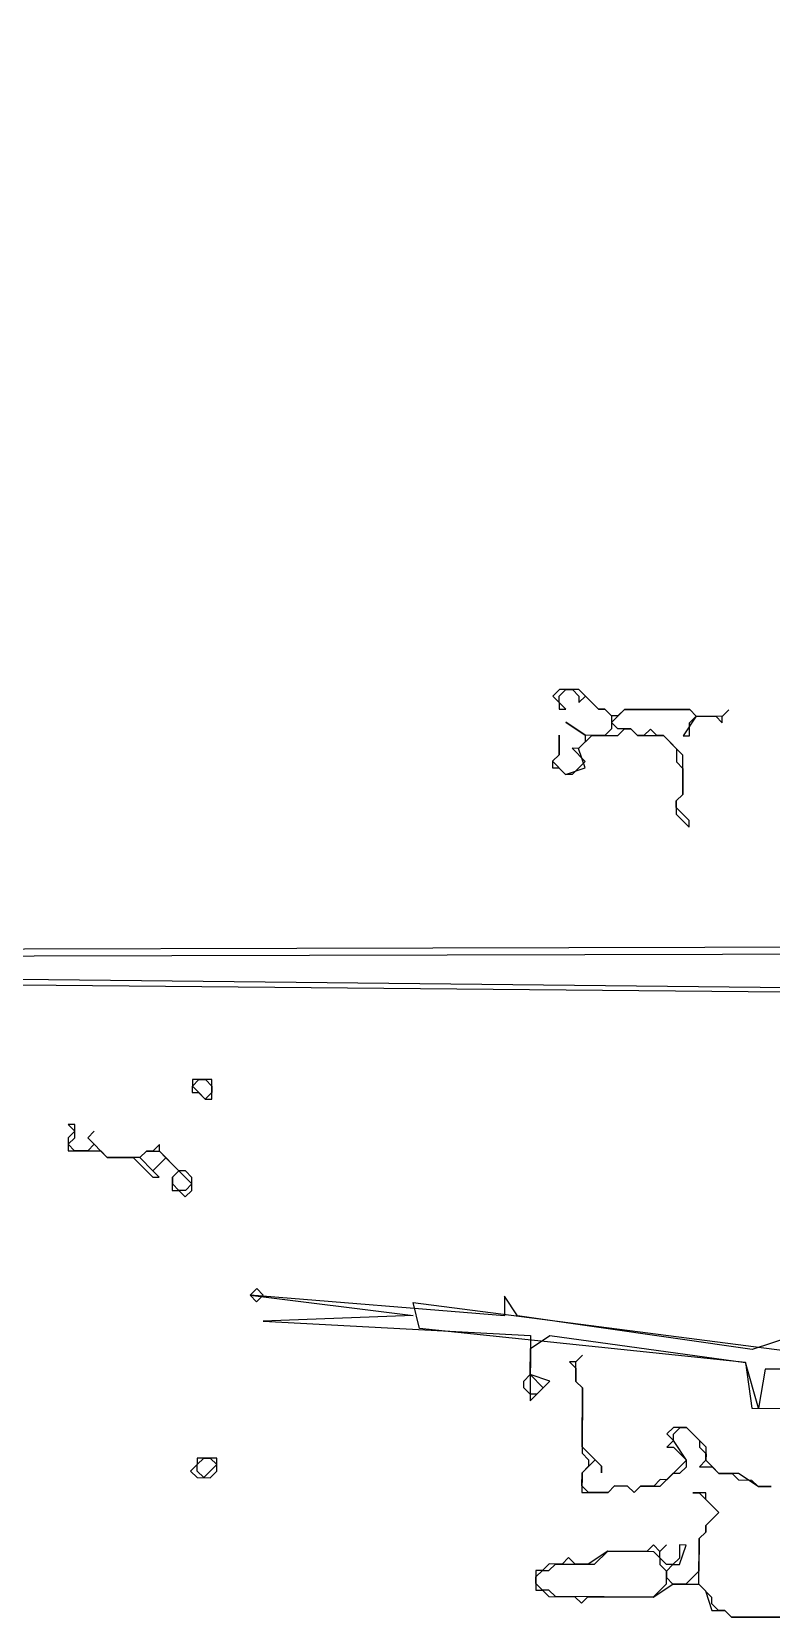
# Model space of a CAD drawing. Header units: inches. Extents: x 0 to 116, y 0 to 63.
# Drawn here: x 27.21 to 34.06, y 2.34 to 17.01 of the extents above; entities that cross this region are included whole.
import ezdxf

# ---------------------------------------------------------------- set-up
doc = ezdxf.new("R2010")
doc.units = ezdxf.units.IN

msp = doc.modelspace()

# ---------------------------------------------------------------- linework, layer by layer
for points in [[(55.15261, 34.31957), (54.97356, 20.97182), (54.00823, 21.21764), (54.97304, 20.85103), (55.02158, 18.13279), (52.60217, 17.35814), (55.02079, 17.95159), (54.4081, 15.96104), (55.01209, 15.95841), (54.85914, 8.59021), (19.58482, 8.50252), (19.45576, 34.29413), (19.34217, 8.26197), (57.45341, 7.91448), (19.34243, 8.32237), (19.51615, 34.29386), (19.58456, 8.44212), (55.28167, 8.52796), (54.90679, 33.35423), (55.22992, 24.35314), (56.92058, 24.22496), (56.85043, 21.99044), (56.98098, 24.2247), (55.23018, 24.41354)], [(55.15261, 34.31957), (54.97356, 20.97182), (54.00823, 21.21764), (54.97304, 20.85103), (55.02158, 18.13279), (52.60217, 17.35814), (55.02079, 17.95159), (54.4081, 15.96104), (55.01209, 15.95841), (54.85914, 8.59021), (19.58482, 8.50252), (19.45576, 34.29413), (19.34217, 8.26197), (57.45341, 7.91448), (19.34243, 8.32237), (19.51615, 34.29386), (19.58456, 8.44212), (55.28167, 8.52796), (54.90679, 33.35423), (55.22992, 24.35314), (56.92058, 24.22496), (56.85043, 21.99044), (56.98098, 24.2247), (55.23018, 24.41354)], [(32.09831, 10.92434), (32.03764, 10.8642), (32.09778, 10.80354), (32.09752, 10.74314), (32.15791, 10.74288), (32.09778, 10.80354), (32.09804, 10.86394), (32.15871, 10.92408), (32.21911, 10.92381), (32.27924, 10.86315), (32.27898, 10.80275), (32.33964, 10.86289), (32.45991, 10.74156), (32.52031, 10.7413), (32.58045, 10.68063), (32.57992, 10.55984), (32.51926, 10.4997), (32.33806, 10.50049), (32.15739, 10.62208), (32.33806, 10.50049), (32.3378, 10.44009), (32.27713, 10.37996), (32.21673, 10.38022), (32.337, 10.25889), (32.21568, 10.13862), (32.15528, 10.13888), (32.03501, 10.26021), (32.09567, 10.32035), (32.09646, 10.50154), (32.09567, 10.32035), (32.03501, 10.26021), (32.03474, 10.19981), (32.09514, 10.19955), (32.15528, 10.13888), (32.33674, 10.19849), (32.27713, 10.37996), (32.39846, 10.50023), (32.64006, 10.49917), (32.70072, 10.55931), (32.76112, 10.55905), (32.82125, 10.49838), (33.06285, 10.49733), (33.18312, 10.376), (33.1826, 10.2552), (33.24273, 10.19454), (33.24168, 9.95294), (33.18102, 9.89281), (33.18049, 9.77201), (33.30076, 9.65068), (33.30102, 9.71108), (33.18075, 9.83241), (33.18102, 9.89281), (33.24168, 9.95294), (33.24326, 10.31534), (33.06285, 10.49733), (33.00245, 10.49759), (32.94232, 10.55825), (32.88165, 10.49812), (32.82125, 10.49838), (32.76112, 10.55905), (32.64032, 10.55957), (32.58018, 10.62024), (32.70151, 10.74051), (33.3055, 10.73787), (33.36564, 10.67721), (33.24405, 10.49654), (33.30445, 10.49627), (33.30498, 10.61707), (33.36564, 10.67721), (33.54684, 10.67642), (33.60697, 10.61576), (33.60724, 10.67615), (33.6679, 10.73629), (33.60724, 10.67615), (33.36564, 10.67721), (33.3055, 10.73787), (32.70151, 10.74051), (32.64085, 10.68037), (32.58045, 10.68063), (32.52031, 10.7413), (32.45991, 10.74156), (32.2795, 10.92355)], [(32.09831, 10.92434), (32.03764, 10.8642), (32.09778, 10.80354), (32.09752, 10.74314), (32.15791, 10.74288), (32.09778, 10.80354), (32.09804, 10.86394), (32.15871, 10.92408), (32.21911, 10.92381), (32.27924, 10.86315), (32.27898, 10.80275), (32.33964, 10.86289), (32.45991, 10.74156), (32.52031, 10.7413), (32.58045, 10.68063), (32.57992, 10.55984), (32.51926, 10.4997), (32.33806, 10.50049), (32.15739, 10.62208), (32.33806, 10.50049), (32.3378, 10.44009), (32.27713, 10.37996), (32.21673, 10.38022), (32.337, 10.25889), (32.21568, 10.13862), (32.15528, 10.13888), (32.03501, 10.26021), (32.09567, 10.32035), (32.09646, 10.50154), (32.09567, 10.32035), (32.03501, 10.26021), (32.03474, 10.19981), (32.09514, 10.19955), (32.15528, 10.13888), (32.33674, 10.19849), (32.27713, 10.37996), (32.39846, 10.50023), (32.64006, 10.49917), (32.70072, 10.55931), (32.76112, 10.55905), (32.82125, 10.49838), (33.06285, 10.49733), (33.18312, 10.376), (33.1826, 10.2552), (33.24273, 10.19454), (33.24168, 9.95294), (33.18102, 9.89281), (33.18049, 9.77201), (33.30076, 9.65068), (33.30102, 9.71108), (33.18075, 9.83241), (33.18102, 9.89281), (33.24168, 9.95294), (33.24326, 10.31534), (33.06285, 10.49733), (33.00245, 10.49759), (32.94232, 10.55825), (32.88165, 10.49812), (32.82125, 10.49838), (32.76112, 10.55905), (32.64032, 10.55957), (32.58018, 10.62024), (32.70151, 10.74051), (33.3055, 10.73787), (33.36564, 10.67721), (33.24405, 10.49654), (33.30445, 10.49627), (33.30498, 10.61707), (33.36564, 10.67721), (33.54684, 10.67642), (33.60697, 10.61576), (33.60724, 10.67615), (33.6679, 10.73629), (33.60724, 10.67615), (33.36564, 10.67721), (33.3055, 10.73787), (32.70151, 10.74051), (32.64085, 10.68037), (32.58045, 10.68063), (32.52031, 10.7413), (32.45991, 10.74156), (32.2795, 10.92355)], [(28.70013, 7.31513), (28.6996, 7.19433), (28.76, 7.19407), (28.82013, 7.13341), (28.88053, 7.13314), (28.88132, 7.31434)], [(28.70013, 7.31513), (28.6996, 7.19433), (28.76, 7.19407), (28.82013, 7.13341), (28.88053, 7.13314), (28.88132, 7.31434)], [(28.69986, 7.25473), (28.76053, 7.31487), (28.82092, 7.31461), (28.88106, 7.25394), (28.8808, 7.19354), (28.82013, 7.13341)], [(27.55069, 6.89735), (27.61083, 6.83668), (27.55016, 6.77655), (27.54964, 6.65575), (27.85163, 6.65443), (27.91177, 6.59377), (28.15337, 6.59271), (28.33378, 6.41072), (28.39418, 6.41046), (28.33404, 6.47112), (28.45537, 6.59139), (28.57564, 6.47007), (28.51497, 6.40993), (28.51445, 6.28913), (28.57485, 6.28887), (28.63498, 6.22821), (28.69565, 6.28834), (28.69617, 6.40914), (28.63604, 6.46981), (28.57564, 6.47007), (28.39523, 6.65206), (28.39549, 6.71246), (28.33483, 6.65232), (28.27443, 6.65258), (28.21377, 6.59245), (27.91177, 6.59377), (27.73136, 6.77576), (27.79203, 6.83589), (27.73136, 6.77576), (27.7915, 6.71509), (27.73084, 6.65496), (27.61004, 6.65548), (27.5499, 6.71615), (27.61056, 6.77628), (27.61109, 6.89708)], [(27.55069, 6.89735), (27.61083, 6.83668), (27.55016, 6.77655), (27.54964, 6.65575), (27.85163, 6.65443), (27.91177, 6.59377), (28.15337, 6.59271), (28.33378, 6.41072), (28.39418, 6.41046), (28.33404, 6.47112), (28.45537, 6.59139), (28.57564, 6.47007), (28.51497, 6.40993), (28.51445, 6.28913), (28.57485, 6.28887), (28.63498, 6.22821), (28.69565, 6.28834), (28.69617, 6.40914), (28.63604, 6.46981), (28.57564, 6.47007), (28.39523, 6.65206), (28.39549, 6.71246), (28.33483, 6.65232), (28.27443, 6.65258), (28.21377, 6.59245), (27.91177, 6.59377), (27.73136, 6.77576), (27.79203, 6.83589), (27.73136, 6.77576), (27.7915, 6.71509), (27.73084, 6.65496), (27.61004, 6.65548), (27.5499, 6.71615), (27.61056, 6.77628), (27.61109, 6.89708)], [(28.21377, 6.59245), (28.27443, 6.65258), (28.39523, 6.65206), (28.45537, 6.59139), (28.33404, 6.47112)], [(28.51497, 6.40993), (28.57564, 6.47007), (28.69591, 6.34874), (28.63525, 6.28861), (28.57485, 6.28887), (28.51471, 6.34953)], [(29.23502, 5.31958), (29.29569, 5.37972), (29.35582, 5.31905), (29.29516, 5.25892)], [(32.19196, 4.70267), (32.2521, 4.64201), (32.25157, 4.52121), (32.3117, 4.46055), (32.30907, 3.85655), (32.36921, 3.79589), (32.36894, 3.73549), (32.30828, 3.67536), (32.30749, 3.49416), (32.54909, 3.4931), (32.60975, 3.55324), (32.73055, 3.55271), (32.79068, 3.49205), (32.85135, 3.55218), (33.03254, 3.55139), (33.15387, 3.67167), (33.21427, 3.6714), (33.27493, 3.73154), (33.2752, 3.79194), (33.15519, 3.97366), (33.15545, 4.03406), (33.21611, 4.0942), (33.27651, 4.09393), (33.39679, 3.97261), (33.39652, 3.91221), (33.45666, 3.85155), (33.45639, 3.79115), (33.39573, 3.73101), (33.51653, 3.73048), (33.57667, 3.66982), (33.69747, 3.66929), (33.7576, 3.60863), (33.8784, 3.6081), (33.93854, 3.54744), (34.05933, 3.54691), (33.93854, 3.54744), (33.75786, 3.66903), (33.57667, 3.66982), (33.45639, 3.79115), (33.45692, 3.91195), (33.27651, 4.09393), (33.15572, 4.09446), (33.09505, 4.03433), (33.15519, 3.97366), (33.09453, 3.91353), (33.15492, 3.91326), (33.2752, 3.79194), (33.09321, 3.61153), (33.03281, 3.61179), (32.97215, 3.55166), (32.85135, 3.55218), (32.79068, 3.49205), (32.73055, 3.55271), (32.60975, 3.55324), (32.54909, 3.4931), (32.36789, 3.49389), (32.30775, 3.55456), (32.30828, 3.67536), (32.4296, 3.79563), (32.48974, 3.73496), (32.48948, 3.67456), (32.48974, 3.73496), (32.30933, 3.91695), (32.3117, 4.46055), (32.25157, 4.52121), (32.25236, 4.70241), (32.31302, 4.76255), (32.25236, 4.70241)], [(32.19196, 4.70267), (32.2521, 4.64201), (32.25157, 4.52121), (32.3117, 4.46055), (32.30907, 3.85655), (32.36921, 3.79589), (32.36894, 3.73549), (32.30828, 3.67536), (32.30749, 3.49416), (32.54909, 3.4931), (32.60975, 3.55324), (32.73055, 3.55271), (32.79068, 3.49205), (32.85135, 3.55218), (33.03254, 3.55139), (33.15387, 3.67167), (33.21427, 3.6714), (33.27493, 3.73154), (33.2752, 3.79194), (33.15519, 3.97366), (33.15545, 4.03406), (33.21611, 4.0942), (33.27651, 4.09393), (33.39679, 3.97261), (33.39652, 3.91221), (33.45666, 3.85155), (33.45639, 3.79115), (33.39573, 3.73101), (33.51653, 3.73048), (33.57667, 3.66982), (33.69747, 3.66929), (33.7576, 3.60863), (33.8784, 3.6081), (33.93854, 3.54744), (34.05933, 3.54691), (33.93854, 3.54744), (33.75786, 3.66903), (33.57667, 3.66982), (33.45639, 3.79115), (33.45692, 3.91195), (33.27651, 4.09393), (33.15572, 4.09446), (33.09505, 4.03433), (33.15519, 3.97366), (33.09453, 3.91353), (33.15492, 3.91326), (33.2752, 3.79194), (33.09321, 3.61153), (33.03281, 3.61179), (32.97215, 3.55166), (32.85135, 3.55218), (32.79068, 3.49205), (32.73055, 3.55271), (32.60975, 3.55324), (32.54909, 3.4931), (32.36789, 3.49389), (32.30775, 3.55456), (32.30828, 3.67536), (32.4296, 3.79563), (32.48974, 3.73496), (32.48948, 3.67456), (32.48974, 3.73496), (32.30933, 3.91695), (32.3117, 4.46055), (32.25157, 4.52121), (32.25236, 4.70241), (32.31302, 4.76255), (32.25236, 4.70241)], [(31.76837, 4.52332), (31.82904, 4.58346), (31.94931, 4.46213), (31.88865, 4.40199), (31.82825, 4.40226), (31.76811, 4.46292)], [(28.74524, 3.8117), (28.74498, 3.7513), (28.68431, 3.69117), (28.74445, 3.63051), (28.86525, 3.62998), (28.92591, 3.69011), (28.92644, 3.81091)], [(28.74524, 3.8117), (28.74498, 3.7513), (28.68431, 3.69117), (28.74445, 3.63051), (28.86525, 3.62998), (28.92591, 3.69011), (28.92644, 3.81091)], [(28.74471, 3.6909), (28.74498, 3.7513), (28.80564, 3.81144), (28.86604, 3.81118), (28.92617, 3.75051), (28.80485, 3.63024)], [(33.08952, 2.76594), (33.08899, 2.64514), (32.96766, 2.52487), (32.06167, 2.52882), (32.00154, 2.58948), (31.94114, 2.58975), (31.881, 2.65041), (31.88127, 2.71081), (31.94193, 2.77095), (32.00233, 2.77068), (32.06299, 2.83082), (32.42539, 2.82924), (32.54671, 2.94951), (32.96951, 2.94766), (33.02965, 2.887), (33.02938, 2.8266)]]:
    msp.add_lwpolyline(points, close=True)
for points in [[(34.60952, 5.05453), (33.88367, 4.81609), (31.71061, 5.12758), (31.5906, 5.3093), (31.58981, 5.1281), (29.23502, 5.31958), (30.74422, 5.13179), (29.35477, 5.07746), (31.83062, 4.94585), (31.82798, 4.34186), (32.00997, 4.52227), (31.82904, 4.58346), (31.83009, 4.82505), (32.01182, 4.94506), (33.82274, 4.69556), (33.8813, 4.2725), (34.2437, 4.27092)], [(34.60952, 5.05453), (33.88367, 4.81609), (31.71061, 5.12758), (31.5906, 5.3093), (31.58981, 5.1281), (29.23502, 5.31958), (30.74422, 5.13179), (29.35477, 5.07746), (31.83062, 4.94585), (31.82798, 4.34186), (32.00997, 4.52227), (31.82904, 4.58346), (31.83009, 4.82505), (32.01182, 4.94506), (33.82274, 4.69556), (33.8813, 4.2725), (34.2437, 4.27092)], [(34.36608, 4.63279), (34.00368, 4.63437), (33.9417, 4.27223), (33.82274, 4.69556), (30.80409, 5.01073), (30.74475, 5.25259), (35.09113, 4.69002)], [(34.36608, 4.63279), (34.00368, 4.63437), (33.9417, 4.27223), (33.82274, 4.69556), (30.80409, 5.01073), (30.74475, 5.25259), (35.09113, 4.69002)], [(34.29566, 2.33787), (33.69167, 2.34051), (33.63153, 2.40117), (33.57113, 2.40143), (33.511, 2.4621), (33.51126, 2.5225), (33.39099, 2.64382), (33.39283, 3.06662), (33.4535, 3.12675), (33.45376, 3.18715), (33.57509, 3.30742), (33.45481, 3.42875), (33.45508, 3.48915), (33.33428, 3.48968), (33.39468, 3.48941), (33.57509, 3.30742), (33.45376, 3.18715), (33.4535, 3.12675), (33.39283, 3.06662), (33.39152, 2.76462), (33.27019, 2.64435), (33.14939, 2.64488), (33.08925, 2.70554), (33.08952, 2.76594), (33.15018, 2.82607), (33.21058, 2.82581), (33.27177, 3.00675), (33.21137, 3.00701), (33.21084, 2.88621), (33.15018, 2.82607), (33.08978, 2.82634), (33.02965, 2.887), (33.02991, 2.9474), (33.09057, 3.00754), (33.02991, 2.9474), (32.96977, 3.00806), (32.90911, 2.94793), (32.54671, 2.94951), (32.36499, 2.8295), (32.24419, 2.83003), (32.18405, 2.89069), (32.12339, 2.83055), (32.00259, 2.83108), (31.94193, 2.77095), (31.88153, 2.77121), (31.88074, 2.59001), (31.94114, 2.58975), (32.00127, 2.52908), (32.24287, 2.52803), (32.30301, 2.46737), (32.36367, 2.5275), (32.96766, 2.52487), (33.14939, 2.64488), (33.39099, 2.64382), (33.45112, 2.58316), (33.51073, 2.4017), (33.63153, 2.40117), (33.69167, 2.34051), (34.29566, 2.33787)], [(34.29566, 2.33787), (33.69167, 2.34051), (33.63153, 2.40117), (33.57113, 2.40143), (33.511, 2.4621), (33.51126, 2.5225), (33.39099, 2.64382), (33.39283, 3.06662), (33.4535, 3.12675), (33.45376, 3.18715), (33.57509, 3.30742), (33.45481, 3.42875), (33.45508, 3.48915), (33.33428, 3.48968), (33.39468, 3.48941), (33.57509, 3.30742), (33.45376, 3.18715), (33.4535, 3.12675), (33.39283, 3.06662), (33.39152, 2.76462), (33.27019, 2.64435), (33.14939, 2.64488), (33.08925, 2.70554), (33.08952, 2.76594), (33.15018, 2.82607), (33.21058, 2.82581), (33.27177, 3.00675), (33.21137, 3.00701), (33.21084, 2.88621), (33.15018, 2.82607), (33.08978, 2.82634), (33.02965, 2.887), (33.02991, 2.9474), (33.09057, 3.00754), (33.02991, 2.9474), (32.96977, 3.00806), (32.90911, 2.94793), (32.54671, 2.94951), (32.36499, 2.8295), (32.24419, 2.83003), (32.18405, 2.89069), (32.12339, 2.83055), (32.00259, 2.83108), (31.94193, 2.77095), (31.88153, 2.77121), (31.88074, 2.59001), (31.94114, 2.58975), (32.00127, 2.52908), (32.24287, 2.52803), (32.30301, 2.46737), (32.36367, 2.5275), (32.96766, 2.52487), (33.14939, 2.64488), (33.39099, 2.64382), (33.45112, 2.58316), (33.51073, 2.4017), (33.63153, 2.40117), (33.69167, 2.34051), (34.29566, 2.33787)]]:
    msp.add_lwpolyline(points)

doc.saveas('drawing.dxf')
